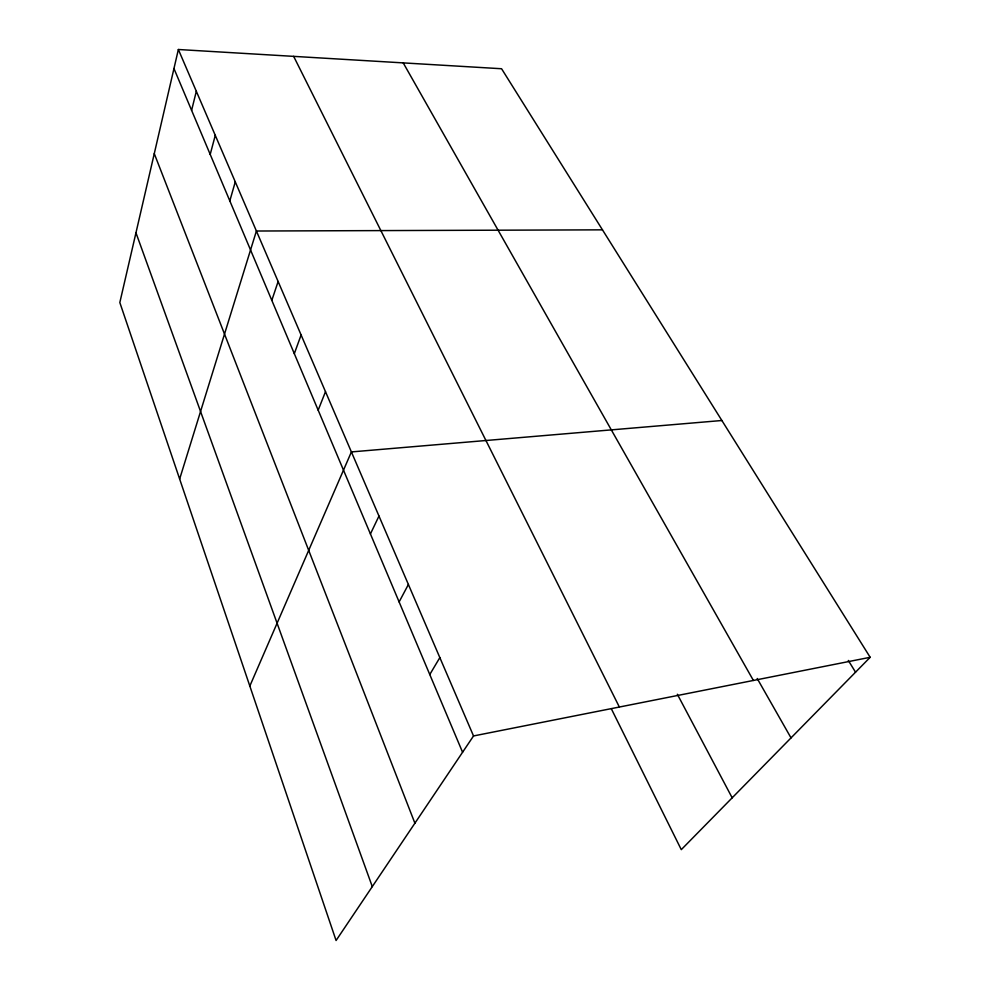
<?xml version="1.0" encoding="UTF-8"?>
<svg xmlns="http://www.w3.org/2000/svg" width="990" height="990" viewBox="0 0 990 990"><rect width="100%" height="100%" fill="white"/><g stroke="black" fill="none" stroke-linecap="round" stroke-linejoin="round"><path stroke-width="1.49" d="M178.361 49.5L119.827 302.532L336.08 940.5L473.529 735.954L870.173 657.298L501.571 68.743L178.361 49.5L473.529 735.954M191.602 110.36L196.329 91.29M210.202 154.403L215.276 135.345M229.816 200.883L235.274 181.851M179.648 479.024L256.41 231.017L602.465 229.841M271.817 300.366L278.128 281.507M294.315 353.678L301.108 334.966M318.174 410.169L325.5 391.669M249.827 686.045L351.4 451.923L721.871 420.503M370.421 533.944L378.972 516.062M399.118 601.932L408.4 584.471M429.771 674.549L439.845 657.595M870.173 657.298L681.281 849.643L611.387 708.89M848.306 660.441L855.546 672.198M757.189 678.472L791.022 737.896M403.215 62.877L753.402 680.464M677.346 694.25L732.179 797.816M293.659 56.368L619.356 707.033M173.955 68.545L462.578 752.251M154.279 153.623L414.897 823.197M135.964 232.786L372.289 886.607"/></g></svg>
